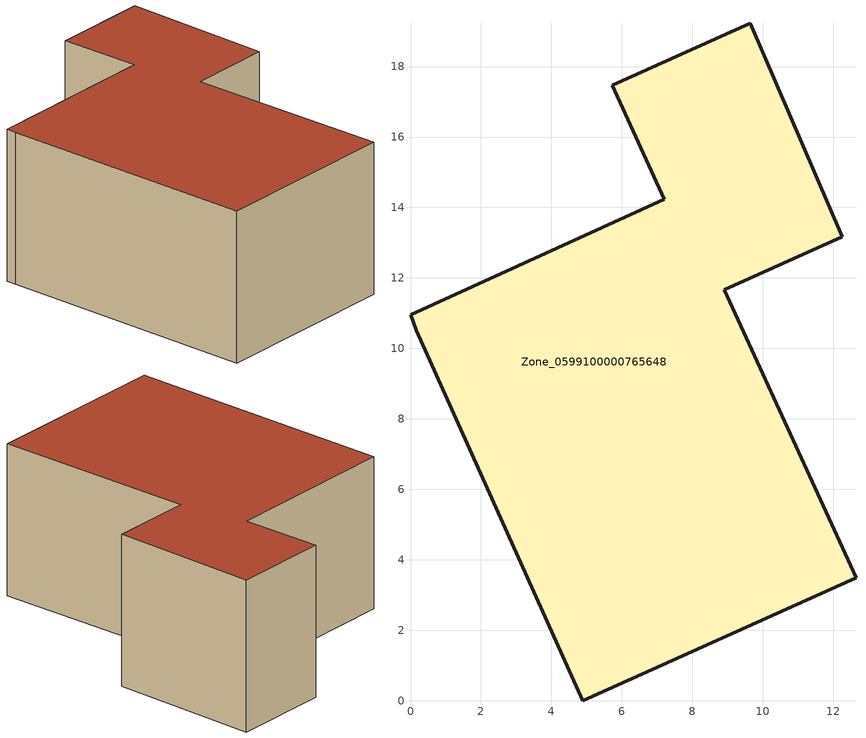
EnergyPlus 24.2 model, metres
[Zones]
Zone_0599100000765648
 floor ground (C_G): 7.21,14.23 5.72,17.47 9.65,19.23 12.26,13.17 8.9,11.66 12.65,3.48 4.89,0 0.17,10.52 0,10.96 z0
 wall outside (C_F): 0.17,10.52 4.89,0 12.65,3.48 8.9,11.66 12.26,13.17 9.65,19.23 5.72,17.47 7.21,14.23 0,10.96 0.17,10.52 z0:6.69
 roof outside (C_R): 7.21,14.23 0,10.96 0.17,10.52 4.89,0 12.65,3.48 8.9,11.66 12.26,13.17 9.65,19.23 5.72,17.47 z6.69
[BUILDING]
Pand.0599100000765648: North Axis=0; Terrain=City; Loads Convergence Tolerance Value=0.04; Temperature Convergence Tolerance Value=0.4; Solar Distribution=FullExterior; Maximum Number of Warmup Days=25; Minimum Number of Warmup Days=1
[Site:Location]
Rotterdam.The.Hague.AP_ZH_NLD Design_Conditions: Latitude=51.96; Longitude=4.45; Time Zone=1; Elevation=-4.5
[SITE:GROUNDTEMPERATURE:BUILDINGSURFACE]
18, 18, 18, 18, 18, 18, 18, 18, 18, 18, 18, 18
[MATERIAL] Thermal Absorptance=0.9; Solar Absorptance=0.7; Visible Absorptance=0.7
Name | Roughness | Thickness | Conductivity | Density | Specific Heat
G.D.2006-2014 | MediumSmooth | 0.15 | 0.06 | 540 | 1210
F.D.2006-2014 | Rough | 0.3 | 0.12 | 1920 | 840
R.D.2006-2014 | MediumRough | 0.2 | 0.08 | 1500 | 1000
[CONSTRUCTION]
C_G: G.D.2006-2014
C_F: F.D.2006-2014
C_R: R.D.2006-2014
[ZONE]
Zone_0599100000765648: Type=1; Multiplier=1; Ceiling Height=Autocalculate; Volume=Autocalculate; Floor Area=autocalculate; Part of Total Floor Area=Yes
[ZONEINFILTRATION:DESIGNFLOWRATE]
Infil_Zone_0599100000765648: Zone or ZoneList or Space or SpaceList=Zone_0599100000765648; Schedule=AlwaysOn; Design Flow Rate Calculation Method=Flow/Area; Flow Rate per Floor Area=0.0021; Constant Term Coefficient=1; Temperature Term Coefficient=0; Velocity Term Coefficient=0; Velocity Squared Term Coefficient=0
[HVACTEMPLATE:ZONE:IDEALLOADSAIRSYSTEM]
Zone_0599100000765648: Maximum Heating Supply Air Temperature=50; Minimum Cooling Supply Air Temperature=13; Maximum Heating Supply Air Humidity Ratio=0.0156; Minimum Cooling Supply Air Humidity Ratio=0.0077; Heating Limit=NoLimit; Cooling Limit=NoLimit; Dehumidification Control Type=ConstantSensibleHeatRatio; Cooling Sensible Heat Ratio=0.7; Dehumidification Setpoint=60; Humidification Control Type=None; Humidification Setpoint=30; Outdoor Air Method=None; Outdoor Air Flow Rate per Person=0.00944; Outdoor Air Flow Rate per Zone Floor Area=0; Outdoor Air Flow Rate per Zone=0; Demand Controlled Ventilation Type=None; Outdoor Air Economizer Type=NoEconomizer; Heat Recovery Type=None; Sensible Heat Recovery Effectiveness=0.7; Latent Heat Recovery Effectiveness=0.65
[ZONECONTROL:THERMOSTAT]
ThermostatControl_Zone_0599100000765648: Zone or ZoneList=Zone_0599100000765648; Control Type Schedule=DualSetpointControlType; Control 1=Thermostat_Zone_0599100000765648; Temperature Difference Between Cutout And Setpoint=0
[THERMOSTATSETPOINT:DUALSETPOINT]
Thermostat_Zone_0599100000765648: Heating Setpoint Temperature Schedule=HeatingSetpoint_Zone_0599100000765648; Cooling Setpoint Temperature Schedule=CoolingSetpoint_Zone_0599100000765648
[SCHEDULE:COMPACT]
HeatingSetpoint_Zone_0599100000765648: Through: 12/31, For: AllDays, Until: 24:00, 21
CoolingSetpoint_Zone_0599100000765648: Through: 12/31, For: AllDays, Until: 24:00, 24
DualSetpointControlType: Through: 12/31, For: AllDays, Until: 24:00, 4
AlwaysOn: Through: 12/31, For: AllDays, Until: 24:00, 1
